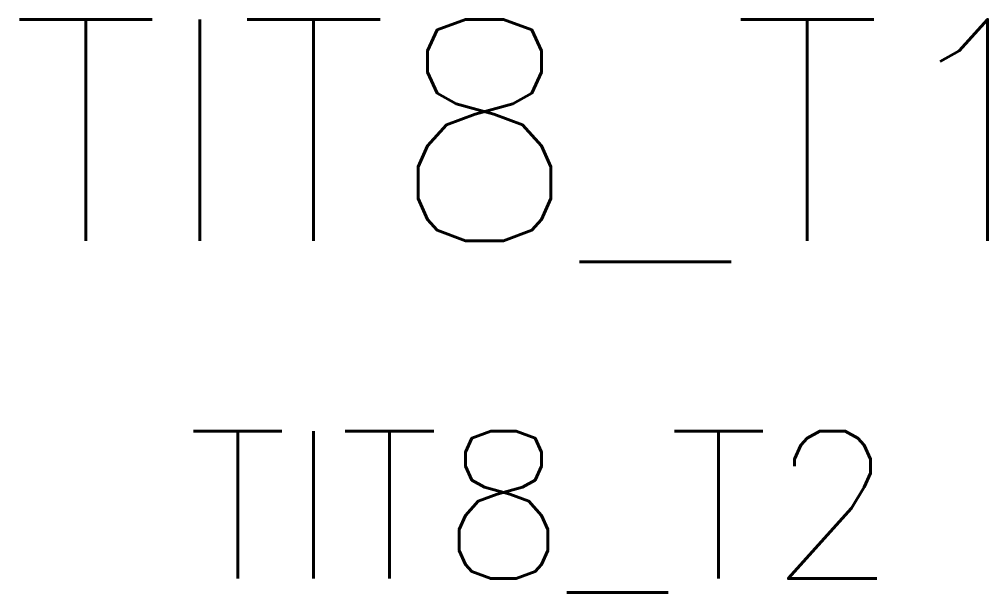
# Model space of a CAD drawing. Header units: millimetres. Extents: x 8.53 to 9.84, y -7.77 to -6.99.
import ezdxf
from ezdxf.enums import TextEntityAlignment as Align

# ---------------------------------------------------------------- set-up
doc = ezdxf.new("R2010")
doc.units = ezdxf.units.MM
doc.header["$LTSCALE"] = 10
doc.styles.add('r120', font='romans.shx')
doc.styles.add('r80', font='romans.shx')

msp = doc.modelspace()

# ---------------------------------------------------------------- texts
at = {"color": 4, "style": 'r120'}
msp.add_attdef('TIT8_T1', text='', height=0.3, dxfattribs=at).set_placement((9.2381, -7.2932), align=Align.CENTER)
at = {"color": 2, "style": 'r80'}
msp.add_attdef('TIT8_T2', text='', height=0.2, dxfattribs=at).set_placement((9.2381, -7.7512), align=Align.CENTER)

doc.saveas('drawing.dxf')
